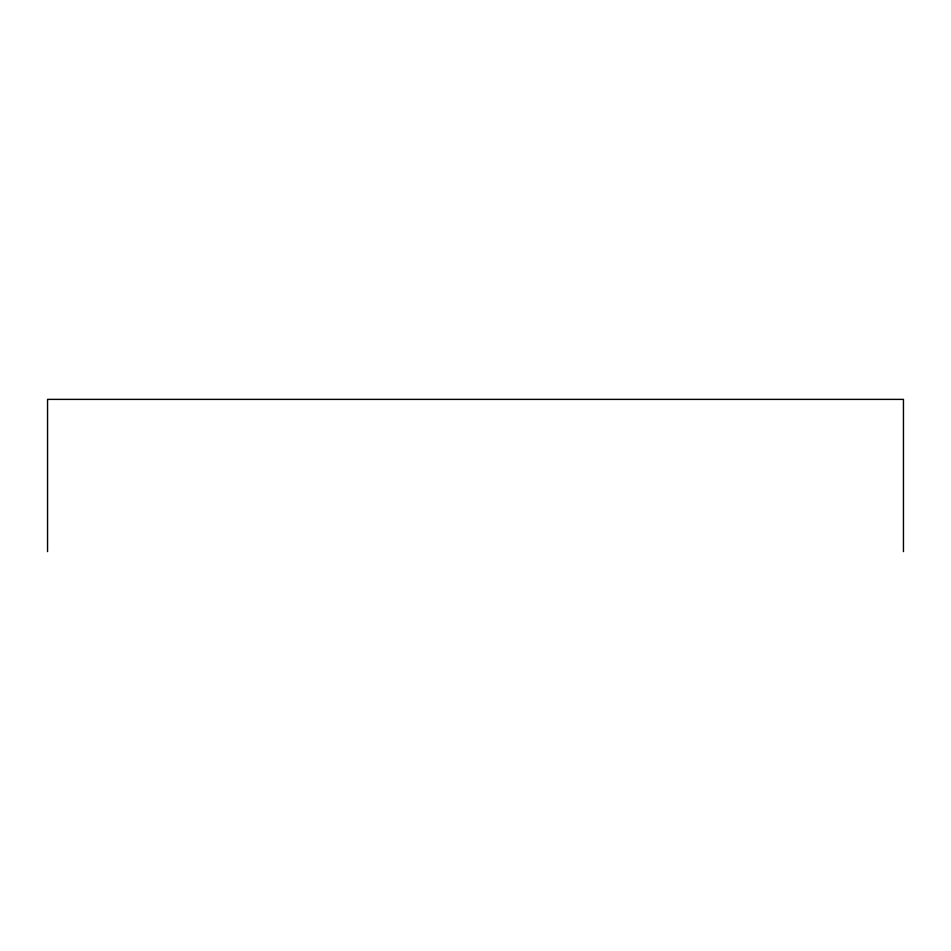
<?xml version="1.0" encoding="UTF-8"?>
<svg xmlns="http://www.w3.org/2000/svg" width="951" height="951" viewBox="0 0 951 951"><rect width="100%" height="100%" fill="white"/><g stroke="black" fill="none" stroke-linecap="round" stroke-linejoin="round"><path stroke-width="1.43" d="M903.45 551.616L903.45 399.384L47.55 399.384L47.55 551.616"/></g></svg>
